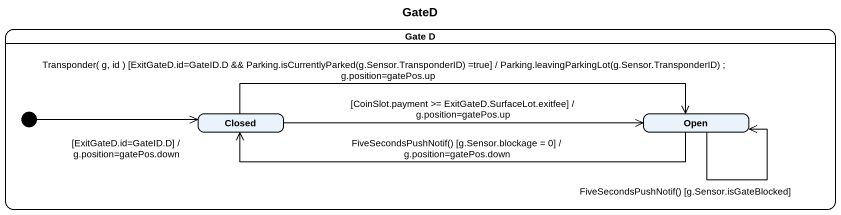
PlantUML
@startuml
title GateD
hide empty description
state "Gate D" as Gate_D {
  state Closed
  state Open
  [*] -right-> Closed : [ExitGateD.id=GateID.D] / g.position=gatePos.down
}
Closed -right-> Open : Transponder( g, id ) [ExitGateD.id=GateID.D && Parking.isCurrentlyParked(g.Sensor.TransponderID) =true] / Parking.leavingParkingLot(g.Sensor.TransponderID) ; g.position=gatePos.up
Closed -right-> Open : [CoinSlot.payment >= ExitGateD.SurfaceLot.exitfee] / g.position=gatePos.up
Open -left-> Closed : FiveSecondsPushNotif() [g.Sensor.blockage = 0] / g.position=gatePos.down
Open --> Open : FiveSecondsPushNotif() [g.Sensor.isGateBlocked]
@enduml
